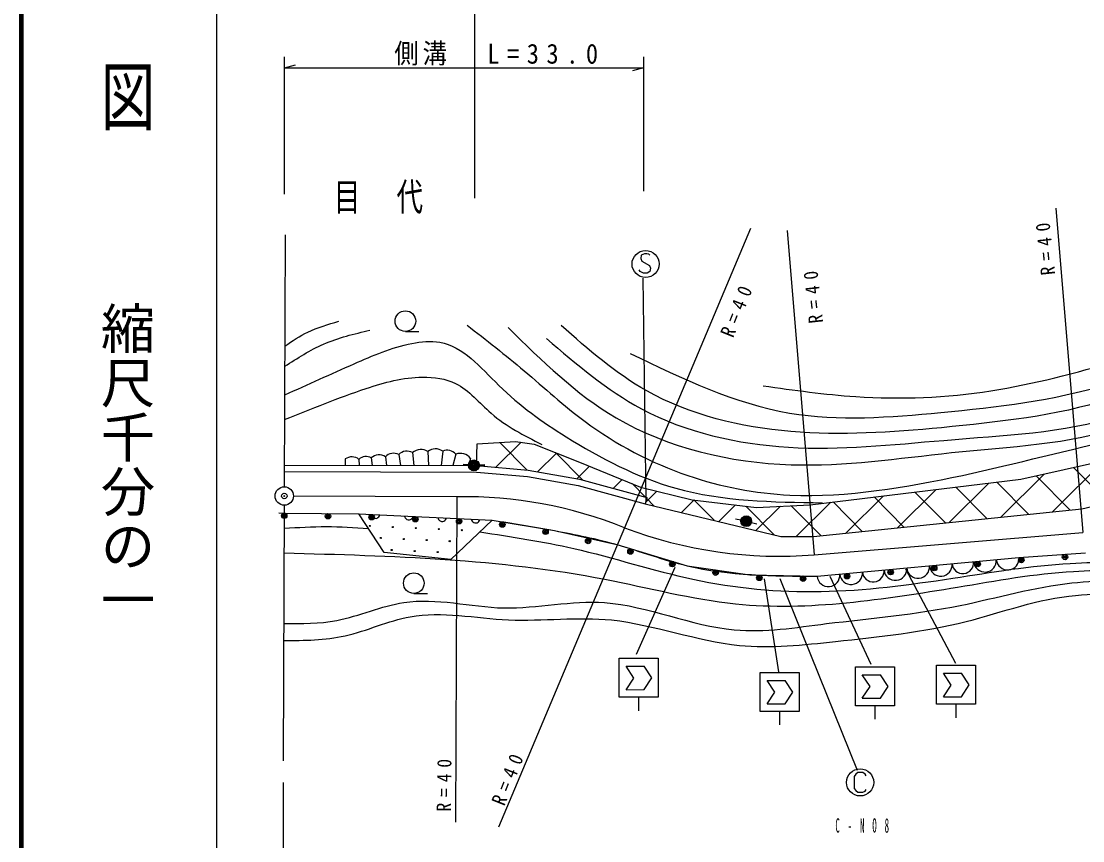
# Model space of a CAD drawing. Units: millimetres, scale not verified. Extents: x 40000 to 680000, y 20000 to 380000.
# Drawn here: x 40000 to 137873, y 241280 to 316831 of the extents above; entities that cross this region are included whole.
import ezdxf
from ezdxf.enums import TextEntityAlignment as Align

# ---------------------------------------------------------------- set-up
doc = ezdxf.new("R2010")
doc.units = ezdxf.units.MM
doc.header["$LTSCALE"] = 1000
doc.header["$PDMODE"] = 32
doc.header["$PDSIZE"] = 500
for name, color, linetype, lineweight in [('M-BGD', 7, 'Continuous', 25), ('M-TTL', 2, 'Continuous', 140), ('M-TTL-BAND', 7, 'Continuous', 25)]:
    doc.layers.add(name, color=color, linetype=linetype, lineweight=lineweight)
doc.layers.add('M-OTRS', color=6, linetype='Continuous')
doc.styles.add('@ＭＳ ゴシック', font='')
doc.styles.add('ＭＳ ゴシック', font='')
doc.styles.get('@ＭＳ ゴシック').set_extended_font_data('@MS Gothic')
doc.styles.get('ＭＳ ゴシック').set_extended_font_data('MS Gothic')

msp = doc.modelspace()

# ---------------------------------------------------------------- hatches: boundary and pattern name
at = {"layer": 'M-BGD'}
h = msp.add_hatch(dxfattribs=at)
h.set_pattern_fill('USER', color=256, style=0, pattern_type=2)
h.set_pattern_definition([(44.6855, (115180, 348983), (-2109.643, 2132.934), []), (134.6855, (115180, 348983), (-2132.934, -2109.643), [])])
h.paths.add_polyline_path([(81988, 275865), (86751, 275445), (91467, 274605), (97680, 272935), (97524, 272356), (110047, 269341), (113039, 269341), (137780, 271891), (144224, 273373), (150487, 275565), (155552, 277534), (160295, 278876), (165932, 279592), (170613, 279905), (205074, 281426), (215409, 281426), (225968, 280889), (252706, 278652), (262837, 278026), (272903, 278384), (284931, 279099), (295311, 279547), (303767, 279189), (310299, 278384), (320053, 277310), (324126, 276952), (330837, 277534), (336563, 279010), (341798, 281426), (344706, 283126), (349091, 286392), (346394, 289861), (342975, 286854), (340420, 285208), (330883, 282766), (327361, 282149), (320656, 281892), (285140, 282046), (279844, 282355), (269787, 283460), (259633, 285054), (255109, 285208), (242039, 285208), (223350, 287111), (210471, 288962), (204512, 288113), (179983, 284180), (161253, 284283), (157474, 283743), (152333, 280350), (147865, 278129), (132168, 274607), (112754, 272261), (107793, 272004), (101854, 272724), (97106, 273880), (91476, 276194), (87286, 277839), (85564, 278096), (82042, 277865)])

# ---------------------------------------------------------------- linework, layer by layer
for p, q in [((81829, 300525), (81829, 329932)), ((64274, 300904), (64274, 313544)), ((97364, 313544), (97364, 301156)), ((64274, 312544), (65274, 312824)), ((64274, 312544), (97364, 312544)), ((97364, 312544), (96364, 312264)), ((135395, 299587), (137873, 269689)), ((107240, 297722), (84003, 242526)), ((64258, 273912), (64360, 297152)), ((110630, 297534), (113108, 267637)), ((97313, 293150), (97602, 272679)), ((75420, 288232), (76670, 288232)), ((76081, 277061), (76204, 275880)), ((77488, 277164), (77551, 275877)), ((78860, 277198), (78727, 275874)), ((69871, 276477), (69856, 275897)), ((71141, 276443), (71167, 275893)), ((72273, 276580), (72342, 275890)), ((73577, 276683), (73674, 275887)), ((74812, 276889), (74963, 275884)), ((80061, 276923), (79783, 275871)), ((81433, 276512), (81240, 275867)), ((81244, 275924), (80745, 275958)), ((82241, 275933), (82739, 275975)), ((82242, 275874), (82742, 275859)), ((64250, 272212), (64147, 248645)), ((80165, 272992), (65104, 273058)), ((80165, 272992), (80033, 242992)), ((63747, 271497), (64247, 271492)), ((64247, 271492), (71126, 271411)), ((64247, 271492), (71126, 271411)), ((71126, 271411), (83428, 270844)), ((71126, 271411), (83428, 270844)), ((83428, 270844), (89175, 269873)), ((106354, 270834), (105863, 270928)), ((107330, 270615), (107814, 270491)), ((89175, 269873), (94921, 268578)), ((113108, 267637), (137873, 269689)), ((94921, 268578), (101396, 266636)), ((113375, 265664), (131981, 267392)), ((113375, 265664), (131981, 267392)), ((131981, 267392), (138112, 267820)), ((131981, 267392), (138112, 267820)), ((96733, 258485), (100306, 266500)), ((101396, 266636), (107171, 265783)), ((126184, 257616), (121549, 266306)), ((107171, 265783), (113375, 265664)), ((109865, 256844), (108514, 265437)), ((117107, 247767), (109962, 265437)), ((118363, 257519), (114597, 265631)), ((76195, 264080), (77445, 264080)), ((95762, 257363), (97428, 257370)), ((117549, 256585), (119214, 256592)), ((125025, 256716), (126691, 256723)), ((108760, 256060), (110426, 256067)), ((95762, 255203), (97428, 255210)), ((96921, 254505), (96921, 253270)), ((125025, 254556), (126691, 254563)), ((108760, 253900), (110426, 253907)), ((117549, 254425), (119214, 254432)), ((118708, 253727), (118708, 252492)), ((126184, 253858), (126184, 252623)), ((109919, 253202), (109919, 251967)), ((64147, 246645), (64147, 235601))]:
    msp.add_line(p, q, dxfattribs=at)
for points in [[(97966, 295253), (97866, 295353), (97666, 295403), (97466, 295403), (97166, 295253), (97116, 294953), (97216, 294703), (97916, 294303), (98016, 294053), (97966, 293753), (97716, 293603), (97366, 293603), (97066, 293753), (96966, 293903)], [(81988, 275865), (82042, 277865), (85564, 278096), (87286, 277839), (91476, 276194), (97106, 273880), (101854, 272724), (107793, 272004), (112754, 272261), (132168, 274607), (147865, 278129), (152332, 280350), (157474, 283743), (161253, 284283), (179983, 284180), (204512, 288113)], [(97680, 272935), (97524, 272356), (110047, 269341), (113039, 269341), (137780, 271891), (144224, 273373), (150487, 275565), (155552, 277534), (160295, 278876), (165932, 279592), (170613, 279905), (205074, 281426)], [(64264, 275311), (81961, 275265), (86672, 274850), (91336, 274019), (97524, 272356)], [(64266, 275911), (81988, 275865), (86751, 275445), (91467, 274605), (97680, 272935)], [(83428, 270844), (79624, 267202), (73473, 267850), (71126, 271411)], [(72264, 271359), (72292, 271261), (72336, 271179), (72412, 271095), (72490, 271044), (72584, 271007), (72712, 271002), (72809, 271029), (72891, 271073), (72975, 271150), (73027, 271227), (73063, 271322)], [(75340, 271217), (75367, 271120), (75411, 271037), (75488, 270954), (75565, 270902), (75660, 270866), (75788, 270860), (75885, 270887), (75967, 270932), (76051, 271008), (76102, 271086), (76139, 271180)], [(78415, 271075), (78443, 270978), (78487, 270896), (78563, 270812), (78641, 270761), (78735, 270724), (78863, 270718), (78961, 270746), (79043, 270790), (79126, 270866), (79178, 270944), (79214, 271038)], [(81491, 270934), (81518, 270836), (81563, 270754), (81639, 270671), (81717, 270619), (81811, 270583), (81939, 270577), (82036, 270604), (82118, 270648), (82202, 270725), (82254, 270802), (82290, 270897)], [(95762, 255203), (96482, 256283), (95762, 257363)], [(97428, 255210), (98148, 256290), (97428, 257370)], [(117549, 254425), (118269, 255505), (117549, 256585)], [(119214, 254432), (119934, 255512), (119214, 256592)], [(125025, 254556), (125745, 255636), (125025, 256716)], [(126691, 254563), (127411, 255643), (126691, 256723)], [(108760, 253900), (109480, 254980), (108760, 256060)], [(110426, 253907), (111146, 254987), (110426, 256067)], [(117897, 247262), (117797, 247412), (117597, 247562), (117147, 247562), (116947, 247412), (116797, 247212), (116797, 246112), (116947, 245912), (117147, 245762), (117597, 245762), (117797, 245862), (117897, 246012)]]:
    msp.add_lwpolyline(points, dxfattribs=at)
for points in [[(98721, 254505), (95121, 254505), (95121, 258105), (98721, 258105)], [(127984, 253858), (124384, 253858), (124384, 257458), (127984, 257458)], [(111719, 253202), (108119, 253202), (108119, 256802), (111719, 256802)], [(120508, 253727), (116908, 253727), (116908, 257327), (120508, 257327)]]:
    msp.add_lwpolyline(points, close=True, dxfattribs=at)
for centre, radius in [((97566, 294453), 1250), ((75420, 289182), 950), ((81742, 275890), 500), ((81742, 275890), 440), ((81742, 275890), 380), ((81742, 275890), 320), ((81742, 275890), 260), ((81742, 275890), 200), ((81742, 275890), 140), ((81742, 275890), 80), ((81742, 275890), 20), ((64254, 273062), 850), ((64254, 273062), 34), ((64244, 271242), 250), ((64244, 271242), 150), ((64244, 271242), 50), ((68280, 271194), 250), ((68280, 271194), 150), ((68280, 271194), 50), ((72306, 271106), 250), ((72306, 271106), 150), ((72306, 271106), 50), ((76338, 270921), 250), ((106845, 270740), 500), ((106845, 270740), 440), ((106845, 270740), 380), ((72136, 270303), 50), ((74256, 270205), 50), ((76338, 270921), 150), ((76338, 270921), 50), ((76375, 270107), 50), ((80370, 270735), 250), ((80370, 270735), 150), ((80370, 270735), 50), ((84359, 270434), 250), ((84359, 270434), 150), ((84359, 270434), 50), ((106845, 270740), 320), ((106845, 270740), 260), ((106845, 270740), 200), ((106845, 270740), 140), ((106845, 270740), 80), ((106845, 270740), 20), ((73147, 269194), 50), ((78494, 270010), 50), ((80613, 269912), 50), ((88339, 269761), 250), ((88339, 269761), 150), ((88339, 269761), 50), ((92271, 268919), 250), ((75266, 269097), 50), ((77385, 268999), 50), ((79504, 268902), 50), ((92271, 268919), 150), ((92271, 268919), 50), ((96167, 267943), 250), ((74158, 268086), 50), ((76277, 267988), 50), ((78396, 267891), 50), ((96167, 267943), 150), ((96167, 267943), 50), ((132210, 267158), 250), ((132210, 267158), 150), ((132210, 267158), 50), ((136237, 267439), 250), ((136237, 267439), 150), ((136237, 267439), 50), ((100033, 266784), 250), ((100033, 266784), 150), ((100033, 266784), 50), ((104019, 265996), 250), ((120159, 266043), 250), ((124178, 266417), 250), ((124178, 266417), 150), ((124178, 266417), 50), ((128197, 266790), 250), ((128197, 266790), 150), ((128197, 266790), 50), ((76195, 265030), 950), ((104019, 265996), 150), ((104019, 265996), 50), ((108053, 265516), 250), ((108053, 265516), 150), ((108053, 265516), 50), ((112088, 265439), 250), ((112088, 265439), 150), ((112088, 265439), 50), ((116140, 265670), 250), ((116140, 265670), 150), ((116140, 265670), 50), ((120159, 266043), 150), ((120159, 266043), 50), ((117347, 246662), 1250)]:
    msp.add_circle(centre, radius, dxfattribs=at)
for centre, radius, start, end in [((74331, 275963), 1043, 62.59242, 136.33222), ((75561, 276129), 1067, 60.82615, 134.56595), ((76853, 276174), 1175, 57.31502, 131.05481), ((78197, 276266), 1144, 54.5622, 128.30199), ((79277, 276260), 1026, 40.2551, 113.9949), ((80473, 275803), 1194, 36.43086, 110.17065), ((70483, 275614), 1058, 51.58194, 125.32174), ((71798, 275757), 950, 60.04133, 133.78112), ((72993, 275763), 1090, 57.64409, 131.38388), ((80792, 232997), 40000, 68.22668, 90.89835), ((109907, 307509), 40000, 249.08844, 274.59081), ((128858, 267102), 1050, 185.30608, 5.30608), ((130949, 267297), 1050, 185.30608, 5.30608), ((118553, 266145), 1000, 185.30608, 5.30608), ((120594, 266335), 1050, 185.30608, 5.30608), ((122685, 266529), 1050, 185.30608, 5.30608), ((124776, 266723), 1050, 185.30608, 5.30608), ((126817, 266913), 1000, 185.30608, 5.30608), ((114420, 265762), 1050, 185.30608, 5.30608), ((116511, 265956), 1050, 185.30608, 5.30608)]:
    msp.add_arc(centre, radius, start, end, dxfattribs=at)
for points, knots in [([(88432, 287576), (91215, 285195), (93997, 282814), (97179, 281111), (101281, 278915), (106048, 277846), (110744, 277561), (115546, 277270), (120274, 277799), (125069, 278195), (130549, 278677), (136073, 278836), (141168, 280477), (145377, 281780), (149302, 283883), (153338, 286055), (155895, 287457), (158494, 288911), (161198, 289224), (164548, 289639), (168071, 288265), (171593, 287576), (177337, 286466), (183083, 287130), (188740, 288083), (194074, 288761), (199305, 289788), (204586, 291126), (206948, 291740), (209319, 292407), (211685, 292393), (214051, 292386), (216414, 291687), (218784, 291126), (226792, 289234), (234883, 288790), (242997, 288463), (248243, 288180), (253499, 288083), (258717, 287576), (263550, 287147), (268350, 286401), (273148, 285548), (276017, 285027), (278884, 284447), (281768, 284280), (286431, 284026), (291137, 284938), (295840, 285041), (301395, 285225), (306871, 284437), (312573, 284153), (318849, 283894), (325392, 284103), (330828, 286689), (335448, 288790), (339351, 292538), (342998, 296323), (344621, 298008), (346193, 299700), (348069, 301014), (348848, 301559), (349679, 302040), (350510, 302520)], [0, 0, 0, 0, 1, 1, 1, 2, 2, 2, 3, 3, 3, 4, 4, 4, 5, 5, 5, 6, 6, 6, 7, 7, 7, 8, 8, 8, 9, 9, 9, 10, 10, 10, 11, 11, 11, 12, 12, 12, 13, 13, 13, 14, 14, 14, 15, 15, 15, 16, 16, 16, 17, 17, 17, 18, 18, 18, 19, 19, 19, 20, 20, 20, 21, 21, 21, 21]), ([(84893, 288587), (88013, 285522), (91133, 282458), (94838, 280279), (99618, 277470), (105373, 276135), (110984, 275950), (115966, 275787), (120835, 276531), (125785, 277062), (131169, 277642), (136613, 277787), (141577, 279519), (145884, 280998), (149830, 283486), (154096, 285428), (156491, 286531), (158985, 287477), (161525, 287709), (164765, 288047), (168093, 287213), (171412, 286656), (174712, 286101), (177995, 285829), (181269, 286012), (183876, 286116), (186474, 286555), (189050, 287066), (194301, 288052), (199456, 289160), (204728, 290283), (207100, 290807), (209496, 291321), (211865, 291219), (214180, 291129), (216472, 290453), (218768, 289874), (222427, 288948), (226092, 288258), (229796, 287885), (234130, 287379), (238520, 287396), (242900, 287300), (248202, 287177), (253489, 286896), (258754, 286364), (263546, 285934), (268317, 285305), (273077, 284492), (276019, 283973), (278956, 283366), (281911, 283204), (286506, 282975), (291145, 283906), (295776, 283965), (301303, 284081), (306763, 283084), (312390, 282795), (318752, 282551), (325283, 283120), (331074, 285506), (336208, 287459), (340894, 290699), (344704, 294808), (346280, 296507), (347707, 298356), (349618, 299546), (350309, 299977), (351064, 300321), (351818, 300666)], [0, 0, 0, 0, 1, 1, 1, 2, 2, 2, 3, 3, 3, 4, 4, 4, 5, 5, 5, 6, 6, 6, 7, 7, 7, 8, 8, 8, 9, 9, 9, 10, 10, 10, 11, 11, 11, 12, 12, 12, 13, 13, 13, 14, 14, 14, 15, 15, 15, 16, 16, 16, 17, 17, 17, 18, 18, 18, 19, 19, 19, 20, 20, 20, 21, 21, 21, 22, 22, 22, 23, 23, 23, 23]), ([(341779, 297265), (338321, 293551), (334863, 289838), (330606, 287846), (325336, 285380), (318843, 285550), (312646, 285681), (306907, 285803), (301423, 285892), (295898, 286091), (283553, 286769), (271239, 287256), (258986, 288782), (251409, 289836), (243866, 291307), (236233, 291356), (232644, 291315), (229037, 290906), (225469, 291298), (221017, 291815), (216623, 293607), (212247, 293638), (207959, 293682), (203689, 292124), (199381, 290888), (193366, 289218), (187267, 288006), (181187, 288314), (177844, 288384), (174516, 288914), (171125, 289543), (167608, 290202), (164025, 290985), (160653, 290420), (157617, 289945), (154744, 288377), (151882, 286910), (148067, 284980), (144279, 283230), (140299, 281996), (135361, 280413), (130116, 279886), (124854, 279363), (120219, 278937), (115611, 278614), (110953, 279012), (106331, 279408), (101659, 280513), (97673, 282756), (94804, 284372), (92290, 286577), (89776, 288782)], [0, 0, 0, 0, 1, 1, 1, 2, 2, 2, 3, 3, 3, 4, 4, 4, 5, 5, 5, 6, 6, 6, 7, 7, 7, 8, 8, 8, 9, 9, 9, 10, 10, 10, 11, 11, 11, 12, 12, 12, 13, 13, 13, 14, 14, 14, 15, 15, 15, 16, 16, 16, 17, 17, 17, 17]), ([(96154, 286208), (100956, 283891), (105758, 281574), (110838, 280709), (115355, 279940), (120093, 280319), (124783, 280767), (129991, 281266), (135140, 281850), (140052, 283341), (143977, 284533), (147751, 286304), (151459, 288138), (153599, 289197), (155717, 290277), (157836, 291356)], [0, 0, 0, 0, 1, 1, 1, 2, 2, 2, 3, 3, 3, 4, 4, 4, 5, 5, 5, 5]), ([(81102, 288821), (82876, 287440), (84650, 286059), (86368, 284609), (88230, 283035), (90026, 281380), (91984, 279928), (94850, 277804), (98064, 276117), (101461, 274956), (104499, 273913), (107688, 273306), (110879, 273142), (116223, 272907), (121527, 273878), (126772, 274956), (131752, 276076), (136605, 277309), (141573, 278466), (143944, 278989), (146353, 279430), (148476, 280513), (150789, 281687), (152761, 283583), (155109, 284726), (157119, 285706), (159403, 286142), (161661, 286247), (164853, 286452), (168023, 285963), (171196, 285486), (173487, 285125), (175764, 284797), (178041, 284784), (181720, 284706), (185396, 285486), (189039, 286305), (194526, 287480), (199929, 288652), (205474, 289464), (207532, 289771), (209607, 290001), (211675, 289932), (213962, 289855), (216239, 289412), (218461, 288821), (220440, 288294), (222376, 287651), (224311, 287007)], [0, 0, 0, 0, 1, 1, 1, 2, 2, 2, 3, 3, 3, 4, 4, 4, 5, 5, 5, 6, 6, 6, 7, 7, 7, 8, 8, 8, 9, 9, 9, 10, 10, 10, 11, 11, 11, 12, 12, 12, 13, 13, 13, 14, 14, 14, 15, 15, 15, 16, 16, 16, 16]), ([(64315, 286889), (64999, 287354), (65684, 287819), (66419, 288177), (67323, 288617), (68304, 288894), (69285, 289172)], [0, 0, 0, 0, 1, 1, 1, 2, 2, 2, 2]), ([(64307, 285018), (65469, 285769), (66631, 286521), (67881, 287066), (69236, 287656), (70694, 288004), (72152, 288353)], [0, 0, 0, 0, 1, 1, 1, 2, 2, 2, 2]), ([(64295, 282386), (66426, 283349), (68556, 284311), (70689, 285252), (72407, 286010), (74127, 286754), (76013, 287124), (76874, 287293), (77770, 287384), (78587, 287241), (80727, 286871), (82342, 284918), (84028, 283263), (85989, 281347), (88041, 279892), (90229, 278524), (93361, 276566), (96774, 274786), (100349, 273786), (104694, 272570), (109278, 272505), (113863, 272440)], [0, 0, 0, 0, 1, 1, 1, 2, 2, 2, 3, 3, 3, 4, 4, 4, 5, 5, 5, 6, 6, 6, 7, 7, 7, 7]), ([(64231, 267816), (74156, 267553), (84080, 267290), (93815, 265389), (97837, 264604), (101826, 263538), (105867, 263124), (112629, 262431), (119536, 263562), (126331, 264661), (129892, 265266), (133419, 265912), (137008, 266117), (139654, 266287), (142328, 266197), (144947, 266521), (148590, 266950), (152150, 268096), (155543, 269595), (157974, 270640), (160317, 271857), (162823, 272669), (164829, 273339), (166942, 273741), (169051, 273801), (171180, 273869), (173310, 273570), (175441, 273477), (178548, 273318), (181644, 273601), (184742, 273882), (190055, 274289), (195361, 274781), (200677, 274772), (205035, 274796), (209402, 274478), (213727, 273882), (215860, 273589), (217982, 273224), (220117, 272992), (224321, 272525), (228574, 272591), (232816, 272588), (237081, 272591), (241336, 272574), (245595, 272426), (251370, 272238), (257150, 271720), (262905, 272022), (266066, 272188), (269219, 272595), (272381, 272830), (275583, 273051), (278792, 273081), (282006, 273154), (285327, 273244), (288653, 273371), (291955, 273154), (295665, 272916), (299346, 272280), (303036, 271698), (307680, 270991), (312330, 270429), (317029, 270161), (321568, 269929), (326113, 270101), (330699, 270647), (334548, 271104), (338420, 271828), (341838, 273477), (345346, 275170), (348377, 277837), (351302, 280514), (353470, 282500), (355581, 284491), (357691, 286482)], [0, 0, 0, 0, 1, 1, 1, 2, 2, 2, 3, 3, 3, 4, 4, 4, 5, 5, 5, 6, 6, 6, 7, 7, 7, 8, 8, 8, 9, 9, 9, 10, 10, 10, 11, 11, 11, 12, 12, 12, 13, 13, 13, 14, 14, 14, 15, 15, 15, 16, 16, 16, 17, 17, 17, 18, 18, 18, 19, 19, 19, 20, 20, 20, 21, 21, 21, 22, 22, 22, 23, 23, 23, 24, 24, 24, 25, 25, 25, 25]), ([(64202, 261301), (65845, 261292), (67487, 261283), (69085, 261589), (71180, 261990), (73199, 262932), (75279, 263246), (78275, 263698), (81398, 262847), (84498, 262741), (87619, 262713), (90731, 263443), (93789, 263246), (97809, 262918), (101722, 261103), (105745, 260725), (108550, 260485), (111406, 260923), (114244, 261301), (118383, 261780), (122496, 262175), (126560, 262958), (129998, 263680), (133388, 264682), (136877, 265046), (139628, 265332), (142441, 265212), (145159, 265622), (148834, 266153), (152360, 267542), (155819, 269080), (158219, 270128), (160582, 271263), (163093, 271816), (165076, 272271), (167156, 272351), (169215, 272321), (171436, 272293), (173637, 272123), (175842, 272105), (178924, 272041), (182000, 272286), (185084, 272537), (190395, 272947), (195732, 273480), (201002, 273041), (205123, 272730), (209204, 271831), (213318, 271168), (216806, 270592), (220316, 270151), (223833, 270160), (226857, 270162), (229888, 270532), (232908, 270520), (237127, 270532), (241319, 269861), (245536, 269296), (248681, 268873), (251841, 268459), (254971, 268647), (257859, 268823), (260722, 269552), (263614, 269872), (267197, 270241), (270824, 269943), (274418, 270232), (277674, 270528), (280905, 271271), (284141, 271456), (290062, 271791), (296002, 270441), (301910, 269152), (306779, 268135), (311619, 267152), (316531, 266919), (321489, 266702), (326457, 267458), (331512, 268287), (335785, 268973), (340118, 269719), (343756, 271744), (347321, 273729), (350217, 276941), (353074, 280027), (354840, 281935), (356591, 283793), (358341, 285652)], [0, 0, 0, 0, 1, 1, 1, 2, 2, 2, 3, 3, 3, 4, 4, 4, 5, 5, 5, 6, 6, 6, 7, 7, 7, 8, 8, 8, 9, 9, 9, 10, 10, 10, 11, 11, 11, 12, 12, 12, 13, 13, 13, 14, 14, 14, 15, 15, 15, 16, 16, 16, 17, 17, 17, 18, 18, 18, 19, 19, 19, 20, 20, 20, 21, 21, 21, 22, 22, 22, 23, 23, 23, 24, 24, 24, 25, 25, 25, 26, 26, 26, 27, 27, 27, 28, 28, 28, 29, 29, 29, 29]), ([(108403, 283224), (111242, 282823), (114081, 282422), (116944, 282230), (121096, 281952), (125297, 282114), (129405, 282756), (133363, 283376), (137234, 284441), (141105, 285506)], [0, 0, 0, 0, 1, 1, 1, 2, 2, 2, 3, 3, 3, 3]), ([(64285, 280104), (66766, 281117), (69248, 282129), (71801, 282970), (73487, 283526), (75205, 284007), (77007, 284024), (78059, 284033), (79139, 283885), (80049, 283439), (81307, 282822), (82240, 281637), (83326, 280689), (84718, 279473), (86362, 278648), (88006, 277822)], [0, 0, 0, 0, 1, 1, 1, 2, 2, 2, 3, 3, 3, 4, 4, 4, 5, 5, 5, 5]), ([(64196, 259735), (66104, 259749), (68013, 259763), (69857, 260174), (71886, 260627), (73835, 261561), (75855, 261930), (78788, 262465), (81871, 261809), (84926, 261637), (88123, 261528), (91306, 261946), (94436, 261637), (98393, 261190), (102251, 259700), (106213, 259296), (109136, 259015), (112113, 259318), (115065, 259662), (119133, 260066), (123171, 260542), (127135, 261491), (130496, 262364), (133790, 263604), (137218, 263905), (140012, 264178), (142878, 263842), (145704, 264124), (148280, 264359), (150844, 265035), (153092, 266319), (154837, 267307), (156386, 268687), (158139, 269538), (161439, 271164), (165465, 270891), (169332, 270781), (173924, 270668), (178326, 270592), (182792, 271001), (187231, 271369), (191686, 272439), (196020, 272025), (200749, 271529), (205328, 269275), (210066, 268514), (214544, 267831), (219163, 268459), (223745, 268587), (230846, 268719), (237868, 267970), (244947, 267343), (248539, 267025), (252142, 266672), (255701, 266977), (258857, 267256), (261977, 268078), (265137, 268440), (268264, 268774), (271429, 268625), (274574, 268879), (277960, 269184), (281323, 269925), (284685, 270050), (290408, 270283), (296123, 268950), (301802, 267416), (306810, 266076), (311790, 264521), (316799, 264490), (321695, 264511), (326543, 266260), (331649, 267124), (335731, 267740), (340021, 267756), (343336, 269684), (346086, 271211), (348210, 273842), (350724, 276195), (351771, 277215), (352879, 278216), (354162, 278462), (355506, 278651), (357029, 277812), (358551, 278243), (359513, 278519), (360454, 279315), (361258, 279048), (361700, 278901), (362100, 278432), (362355, 277950), (363205, 276346), (362451, 274588), (361697, 272830)], [0, 0, 0, 0, 1, 1, 1, 2, 2, 2, 3, 3, 3, 4, 4, 4, 5, 5, 5, 6, 6, 6, 7, 7, 7, 8, 8, 8, 9, 9, 9, 10, 10, 10, 11, 11, 11, 12, 12, 12, 13, 13, 13, 14, 14, 14, 15, 15, 15, 16, 16, 16, 17, 17, 17, 18, 18, 18, 19, 19, 19, 20, 20, 20, 21, 21, 21, 22, 22, 22, 23, 23, 23, 24, 24, 24, 25, 25, 25, 26, 26, 26, 27, 27, 27, 28, 28, 28, 29, 29, 29, 30, 30, 30, 31, 31, 31, 31]), ([(82289, 269753), (85187, 269314), (88086, 268875), (90936, 268224), (94623, 267382), (98229, 266186), (101936, 265393), (105808, 264565), (109791, 264176), (113745, 264261), (117807, 264320), (121848, 264885), (125878, 265474), (129487, 266044), (133075, 266657), (136717, 266849), (139451, 267016), (142211, 266933), (144925, 267254), (148489, 267650), (152004, 268660), (155279, 270165), (157725, 271290), (160038, 272691), (162558, 273563), (163587, 273918), (164650, 274185), (165713, 274452)], [0, 0, 0, 0, 1, 1, 1, 2, 2, 2, 3, 3, 3, 4, 4, 4, 5, 5, 5, 6, 6, 6, 7, 7, 7, 8, 8, 8, 9, 9, 9, 9]), ([(64241, 270086), (65536, 270167), (66831, 270247), (68127, 270246), (69419, 270245), (70711, 270163), (72003, 270080)], [0, 0, 0, 0, 1, 1, 1, 2, 2, 2, 2]), ([(83428, 270844), (85346, 270535), (87264, 270225), (89175, 269873), (91106, 269517), (93031, 269118), (94921, 268578), (97091, 267959), (99216, 267155), (101396, 266636), (105272, 265712), (109324, 265688), (113375, 265664)], [0, 0, 0, 0, 1, 1, 1, 2, 2, 2, 3, 3, 3, 4, 4, 4, 4])]:
    msp.add_open_spline(points, degree=3, knots=knots, dxfattribs=at)
at = {"layer": 'M-OTRS'}
msp.add_point((64254, 273062), dxfattribs=at)
at = {"layer": 'M-TTL'}
msp.add_line((40000, 380000), (40000, 20000), dxfattribs=at)
at = {"layer": 'M-TTL-BAND'}
msp.add_line((58000, 370000), (58000, 20000), dxfattribs=at)

# ---------------------------------------------------------------- texts
at = {"layer": 'M-BGD', "attachment_point": 7, "style": 'ＭＳ ゴシック'}
for s, insert, char_height in [('\\T1.16;\\W0.9;側溝', (74398, 312750), 1833), ('\\T1.62;\\W0.9;L=33.0', (82973, 312891), 1833), ('\\T1.18;\\W0.7;目\u3000代\u3000', (68815, 299076), 2566), ('\\T2.81;\\W0.45;C-NO8', (115064, 242011), 1320)]:
    msp.add_mtext(s, dxfattribs=dict(at, insert=insert, char_height=char_height))
at = {"layer": 'M-BGD', "char_height": 1320, "attachment_point": 7, "style": 'ＭＳ ゴシック'}
for insert, rotation in [((135362, 293497), 96.2), ((113959, 289055), 96.2), ((105658, 287570), 68.3), ((79631, 243962), 89.3), ((84563, 244411), 68.3)]:
    msp.add_mtext('\\T1.67;\\W0.9;R=40', dxfattribs=dict(at, insert=insert, rotation=rotation))
at = {"layer": 'M-TTL-BAND', "style": '@ＭＳ ゴシック', "width": 1.4}
msp.add_text('平  面  図', height=3666, rotation=270, dxfattribs=at).set_placement((49777, 306475), align=Align.MIDDLE_RIGHT)
at = {"layer": 'M-TTL-BAND', "style": '@ＭＳ ゴシック'}
msp.add_text('縮尺千分の一', height=3666, rotation=270, dxfattribs=at).set_placement((49777, 261030), align=Align.MIDDLE_RIGHT)

doc.saveas('drawing.dxf')
